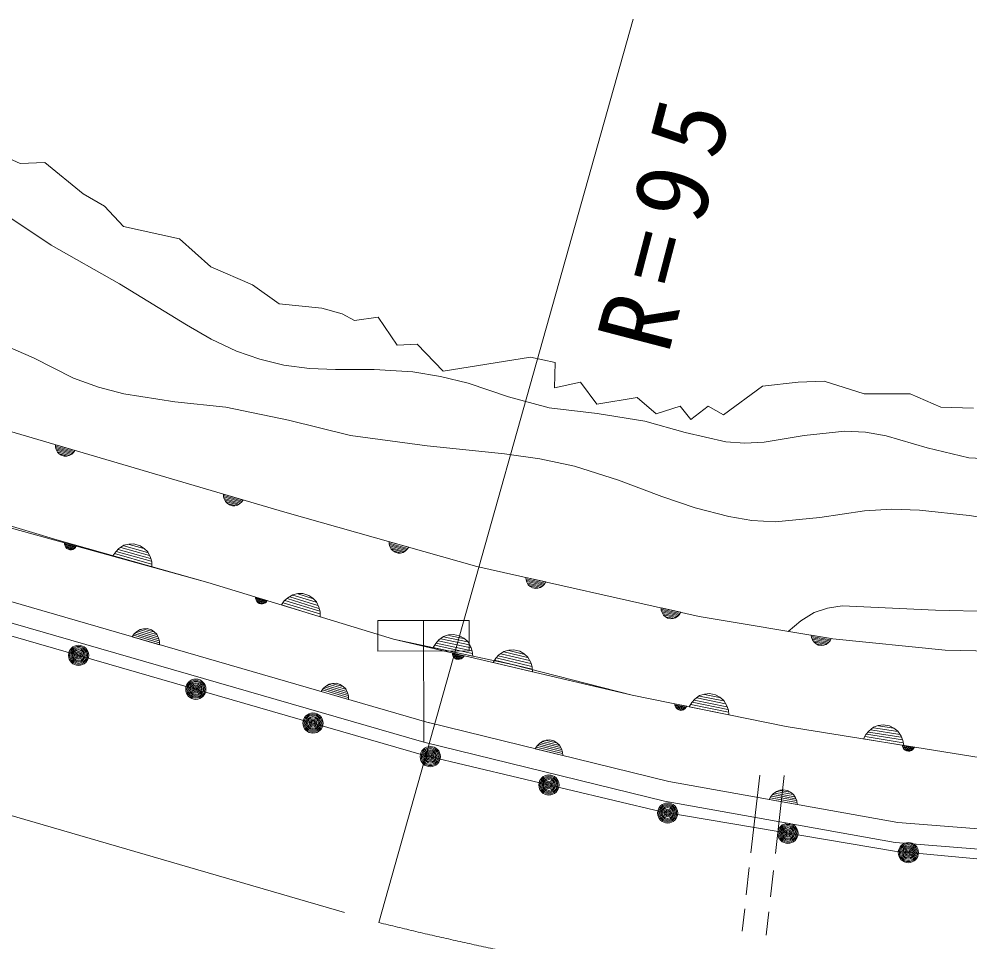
# Model space of a CAD drawing. Units: millimetres, scale not verified. Extents: x 40000 to 680000, y 20000 to 380000.
# Drawn here: x 418108 to 441550, y 266433 to 289176 of the extents above; entities that cross this region are included whole.
import ezdxf

# ---------------------------------------------------------------- set-up
doc = ezdxf.new("R2010")
doc.units = ezdxf.units.MM
doc.header["$LTSCALE"] = 1000
doc.linetypes.add('CHAIN', pattern=[18.5, 12, -1.5, 3.5, -1.5])
doc.layers.add('S-BGD', color=7, linetype='Continuous', lineweight=13)
doc.styles.add('ＭＳ ゴシック', font='')
doc.styles.get('ＭＳ ゴシック').set_extended_font_data('MS Gothic')

msp = doc.modelspace()

# ---------------------------------------------------------------- linework, layer by layer
at = {"layer": 'S-BGD'}
for p, q in [((426977, 266910), (433247, 289176)), ((417777, 285781), (418137, 285615)), ((418137, 285615), (418745, 285643)), ((418745, 285643), (419685, 284868)), ((419685, 284868), (420211, 284564)), ((417624, 284453), (418904, 283606)), ((420211, 284564), (420681, 284066)), ((420681, 284066), (422063, 283762)), ((422063, 283762), (422837, 283071)), ((418904, 283606), (420583, 282651)), ((422837, 283071), (423860, 282629)), ((420583, 282651), (422239, 281640)), ((423860, 282629), (424524, 282159)), ((424524, 282159), (425574, 282048)), ((425574, 282048), (426072, 281910)), ((426072, 281910), (426376, 281744)), ((426376, 281744), (426957, 281827)), ((426957, 281827), (427427, 281136)), ((422239, 281640), (422841, 281289)), ((418468, 280824), (417470, 281256)), ((422841, 281289), (423471, 280992)), ((427427, 281136), (427924, 281163)), ((427924, 281163), (428561, 280499)), ((423471, 280992), (424040, 280792)), ((428561, 280499), (430715, 280847)), ((430715, 280847), (431322, 280712)), ((419451, 280330), (418468, 280824)), ((424040, 280792), (424636, 280647)), ((424636, 280647), (425272, 280563)), ((431322, 280712), (431311, 280085)), ((425272, 280563), (425910, 280539)), ((425910, 280539), (426859, 280540)), ((426859, 280540), (427818, 280480)), ((427818, 280480), (428500, 280370)), ((428500, 280370), (429178, 280200)), ((420068, 280105), (419451, 280330)), ((429178, 280200), (430172, 279865)), ((431311, 280085), (431949, 280226)), ((431949, 280226), (432351, 279683)), ((435470, 279423), (436439, 280132)), ((436439, 280132), (437313, 280226)), ((437313, 280226), (437951, 280250)), ((437951, 280250), (438944, 279943)), ((428222, 271836), (400276, 279919)), ((420694, 279940), (420068, 280105)), ((421946, 279744), (420694, 279940)), ((438944, 279943), (440078, 279943)), ((440078, 279943), (440831, 279612)), ((406393, 279802), (422765, 275290)), ((423209, 279608), (421946, 279744)), ((430172, 279865), (431179, 279592)), ((432351, 279683), (433344, 279848)), ((433344, 279848), (433816, 279447)), ((428084, 271355), (400139, 279438)), ((424753, 279289), (423209, 279608)), ((431179, 279592), (432359, 279459)), ((432359, 279459), (433538, 279265)), ((433816, 279447), (434407, 279636)), ((434407, 279636), (434667, 279305)), ((434667, 279305), (435092, 279636)), ((435092, 279636), (435470, 279423)), ((440831, 279612), (441635, 279588)), ((426276, 278914), (424753, 279289)), ((433538, 279265), (434528, 278984)), ((428078, 271040), (400069, 279132)), ((417566, 279111), (424657, 277021)), ((434528, 278984), (435534, 278761)), ((437458, 278913), (438461, 279020)), ((438461, 279020), (438970, 278993)), ((438970, 278993), (439482, 278905)), ((428166, 278657), (426276, 278914)), ((435534, 278761), (435999, 278725)), ((435999, 278725), (436473, 278748)), ((436473, 278748), (437458, 278913)), ((439482, 278905), (440490, 278607)), ((419006, 278626), (419004, 278687)), ((419004, 278687), (419484, 278545)), ((419021, 278571), (419006, 278626)), ((419463, 278519), (419008, 278653)), ((419011, 278620), (419442, 278493)), ((419416, 278468), (419021, 278584)), ((419052, 278505), (419021, 278571)), ((419034, 278548), (419383, 278445)), ((419097, 278460), (419052, 278505)), ((419345, 278423), (419055, 278509)), ((419449, 278496), (419407, 278457)), ((419484, 278545), (419449, 278496)), ((430072, 278461), (428166, 278657)), ((440490, 278607), (441519, 278366)), ((419148, 278426), (419097, 278460)), ((419102, 278462), (419281, 278410)), ((419222, 278404), (419148, 278426)), ((419284, 278405), (419222, 278404)), ((419345, 278418), (419284, 278405)), ((419407, 278457), (419345, 278418)), ((430942, 278336), (430072, 278461)), ((431798, 278154), (430942, 278336)), ((441519, 278366), (442009, 278336)), ((432888, 277812), (431798, 278154)), ((433954, 277413), (432888, 277812)), ((414770, 277636), (419038, 276339)), ((423152, 277404), (423150, 277465)), ((423150, 277465), (423630, 277323)), ((423167, 277349), (423152, 277404)), ((423609, 277297), (423154, 277431)), ((423157, 277398), (423588, 277271)), ((423562, 277246), (423167, 277362)), ((423198, 277283), (423167, 277349)), ((423180, 277326), (423529, 277223)), ((423630, 277323), (423595, 277274)), ((434772, 277134), (433954, 277413)), ((423243, 277238), (423198, 277283)), ((423491, 277201), (423201, 277287)), ((423294, 277204), (423243, 277238)), ((423248, 277240), (423427, 277188)), ((423368, 277182), (423294, 277204)), ((423430, 277183), (423368, 277182)), ((423491, 277196), (423430, 277183)), ((423553, 277235), (423491, 277196)), ((423595, 277274), (423553, 277235)), ((435601, 276914), (434772, 277134)), ((439625, 277098), (438946, 277060)), ((440305, 277075), (439625, 277098)), ((424657, 277021), (429390, 275686)), ((436175, 276819), (435601, 276914)), ((437848, 276891), (436751, 276785)), ((438946, 277060), (437848, 276891)), ((441529, 276943), (440305, 277075)), ((442732, 276753), (441529, 276943)), ((436751, 276785), (436175, 276819)), ((419038, 276339), (422765, 275290)), ((419231, 276228), (419229, 276265)), ((419229, 276265), (419519, 276185)), ((419241, 276195), (419231, 276228)), ((419506, 276169), (419232, 276245)), ((419234, 276225), (419494, 276153)), ((419478, 276138), (419240, 276203)), ((419260, 276156), (419241, 276195)), ((419248, 276182), (419459, 276124)), ((419287, 276130), (419260, 276156)), ((419437, 276110), (419262, 276159)), ((419498, 276155), (419473, 276131)), ((419519, 276185), (419498, 276155)), ((420572, 276128), (420695, 276208)), ((421321, 275957), (420620, 276154)), ((420695, 276208), (420817, 276236)), ((420695, 276197), (421277, 276034)), ((420817, 276236), (420941, 276240)), ((421181, 276126), (420823, 276226)), ((420941, 276240), (421090, 276198)), ((421090, 276198), (421193, 276130)), ((427235, 276234), (427233, 276295)), ((427233, 276295), (427714, 276159)), ((427251, 276179), (427235, 276234)), ((427693, 276132), (427236, 276261)), ((427240, 276228), (427673, 276106)), ((427646, 276081), (427251, 276192)), ((427283, 276113), (427251, 276179)), ((427264, 276156), (427614, 276057)), ((427714, 276159), (427679, 276109)), ((419318, 276110), (419287, 276130)), ((419291, 276131), (419398, 276101)), ((419363, 276097), (419318, 276110)), ((419400, 276099), (419363, 276097)), ((419436, 276107), (419400, 276099)), ((419473, 276131), (419436, 276107)), ((420420, 275950), (420490, 276050)), ((421383, 275679), (420420, 275950)), ((420461, 276004), (421376, 275746)), ((420490, 276050), (420572, 276128)), ((421369, 275813), (420502, 276057)), ((420555, 276107), (421347, 275884)), ((421193, 276130), (421282, 276043)), ((421282, 276043), (421347, 275910)), ((427328, 276069), (427283, 276113)), ((427577, 276035), (427285, 276117)), ((427379, 276035), (427328, 276069)), ((427333, 276071), (427513, 276021)), ((427454, 276014), (427379, 276035)), ((427515, 276016), (427454, 276014)), ((427576, 276030), (427515, 276016)), ((427638, 276070), (427576, 276030)), ((427679, 276109), (427638, 276070)), ((421347, 275910), (421378, 275800)), ((421378, 275800), (421383, 275679)), ((429390, 275686), (434872, 274456)), ((422765, 275290), (427342, 273898)), ((422765, 275290), (427342, 273898)), ((430608, 275354), (430602, 275414)), ((430602, 275414), (431090, 275305)), ((431071, 275277), (430607, 275381)), ((430626, 275300), (430608, 275354)), ((430613, 275348), (431052, 275249)), ((431026, 275223), (430625, 275313)), ((430662, 275236), (430626, 275300)), ((430640, 275278), (430995, 275198)), ((430709, 275194), (430662, 275236)), ((430959, 275174), (430664, 275240)), ((431019, 275212), (430959, 275169)), ((431058, 275253), (431019, 275212)), ((431090, 275305), (431058, 275253)), ((424730, 274915), (424856, 274991)), ((424855, 274981), (425434, 274805)), ((424856, 274991), (424978, 275017)), ((424978, 275017), (425102, 275019)), ((425340, 274899), (424983, 275008)), ((425102, 275019), (425250, 274973)), ((430762, 275163), (430709, 275194)), ((430714, 275197), (430896, 275156)), ((430838, 275146), (430762, 275163)), ((430899, 275152), (430838, 275146)), ((430959, 275169), (430899, 275152)), ((423941, 274897), (423940, 274933)), ((423940, 274933), (424227, 274846)), ((423950, 274863), (423941, 274897)), ((424215, 274830), (423942, 274913)), ((423944, 274893), (424202, 274814)), ((424186, 274799), (423950, 274871)), ((423968, 274823), (423950, 274863)), ((423957, 274849), (424166, 274786)), ((423994, 274796), (423968, 274823)), ((424143, 274773), (423970, 274826)), ((424025, 274775), (423994, 274796)), ((423998, 274798), (424105, 274765)), ((424069, 274762), (424025, 274775)), ((424106, 274762), (424069, 274762)), ((424143, 274770), (424106, 274762)), ((424181, 274793), (424143, 274770)), ((424206, 274816), (424181, 274793)), ((424227, 274846), (424206, 274816)), ((424575, 274740), (424647, 274838)), ((424617, 274792), (425526, 274516)), ((424647, 274838), (424730, 274915)), ((425521, 274583), (424659, 274845)), ((424714, 274894), (425500, 274654)), ((425476, 274727), (424780, 274939)), ((425250, 274973), (425352, 274903)), ((425352, 274903), (425439, 274814)), ((425439, 274814), (425501, 274680)), ((425532, 274449), (424575, 274740)), ((425501, 274680), (425530, 274570)), ((425530, 274570), (425532, 274449)), ((433939, 274607), (433933, 274667)), ((433933, 274667), (434421, 274557)), ((434402, 274530), (433939, 274634)), ((433958, 274552), (433939, 274607)), ((433944, 274600), (434383, 274502)), ((434358, 274475), (433957, 274565)), ((433993, 274488), (433958, 274552)), ((433972, 274530), (434327, 274450)), ((434389, 274506), (434351, 274464)), ((434421, 274557), (434389, 274506)), ((437379, 274346), (437711, 274548)), ((437711, 274548), (438039, 274658)), ((438039, 274658), (438399, 274715)), ((438399, 274715), (440699, 274607)), ((440699, 274607), (442911, 274563)), ((426952, 274353), (429202, 274358)), ((426953, 273603), (426952, 274353)), ((428077, 274355), (428084, 271363)), ((429202, 274358), (429203, 273608)), ((434040, 274447), (433993, 274488)), ((434291, 274426), (433996, 274493)), ((434094, 274416), (434040, 274447)), ((434046, 274449), (434228, 274409)), ((434169, 274399), (434094, 274416)), ((434231, 274404), (434169, 274399)), ((434291, 274421), (434231, 274404)), ((434351, 274464), (434291, 274421)), ((434872, 274456), (438171, 273902)), ((437070, 274087), (437379, 274346)), ((420949, 274023), (421006, 274078)), ((420995, 274063), (421548, 273903)), ((421006, 274078), (421093, 274133)), ((421530, 273954), (421041, 274095)), ((421093, 274133), (421179, 274152)), ((421093, 274125), (421500, 274008)), ((421179, 274152), (421265, 274154)), ((421433, 274073), (421183, 274145)), ((421265, 274154), (421370, 274124)), ((421370, 274124), (421441, 274076)), ((421441, 274076), (421504, 274014)), ((420900, 273954), (420949, 274023)), ((421572, 273759), (420900, 273954)), ((420929, 273991), (421567, 273806)), ((421563, 273853), (420957, 274028)), ((421504, 274014), (421548, 273921)), ((421548, 273921), (421569, 273844)), ((421569, 273844), (421572, 273759)), ((427342, 273898), (430267, 273268)), ((427342, 273898), (433218, 272514)), ((428379, 273792), (428456, 273876)), ((428441, 273853), (429245, 273680)), ((428456, 273876), (428575, 273963)), ((429214, 273751), (428503, 273904)), ((428575, 273963), (428695, 273998)), ((428575, 273952), (429166, 273825)), ((428695, 273998), (428818, 274010)), ((429065, 273911), (428701, 273989)), ((428818, 274010), (428969, 273977)), ((428969, 273977), (429076, 273916)), ((429076, 273916), (429171, 273834)), ((429171, 273834), (429243, 273706)), ((437645, 273932), (437636, 273992)), ((437636, 273992), (438129, 273909)), ((438112, 273880), (437643, 273959)), ((437666, 273879), (437645, 273932)), ((437650, 273926), (438094, 273852)), ((438070, 273824), (437665, 273892)), ((437705, 273817), (437666, 273879)), ((437682, 273857), (438041, 273797)), ((437755, 273778), (437705, 273817)), ((438006, 273771), (437707, 273821)), ((438063, 273812), (438006, 273766)), ((438100, 273856), (438063, 273812)), ((438129, 273909), (438100, 273856)), ((438171, 273902), (440940, 273625)), ((429203, 273608), (426953, 273603)), ((428316, 273688), (428379, 273792)), ((429294, 273478), (428316, 273688)), ((428354, 273744), (429282, 273544)), ((429271, 273611), (428391, 273800)), ((429243, 273706), (429281, 273598)), ((429281, 273598), (429294, 273478)), ((429937, 273505), (430057, 273590)), ((430057, 273590), (430178, 273623)), ((430057, 273580), (430646, 273441)), ((430178, 273623), (430301, 273633)), ((430546, 273529), (430184, 273614)), ((430301, 273633), (430452, 273597)), ((430452, 273597), (430558, 273534)), ((437810, 273750), (437755, 273778)), ((437760, 273781), (437944, 273750)), ((437886, 273737), (437810, 273750)), ((437947, 273746), (437886, 273737)), ((438006, 273766), (437947, 273746)), ((440940, 273625), (444369, 273550)), ((428793, 273521), (428790, 273557)), ((428790, 273557), (429082, 273488)), ((429070, 273472), (428793, 273537)), ((428804, 273488), (428793, 273521)), ((428796, 273517), (429059, 273455)), ((429044, 273439), (428803, 273496)), ((428825, 273449), (428804, 273488)), ((428812, 273475), (429025, 273425)), ((428853, 273424), (428825, 273449)), ((429003, 273411), (428826, 273452)), ((428885, 273405), (428853, 273424)), ((428856, 273426), (428965, 273400)), ((428930, 273395), (428885, 273405)), ((428967, 273398), (428930, 273395)), ((429003, 273407), (428967, 273398)), ((429039, 273433), (429003, 273407)), ((429062, 273457), (429039, 273433)), ((429082, 273488), (429062, 273457)), ((429794, 273321), (429859, 273423)), ((429832, 273376), (430757, 273158)), ((429859, 273423), (429937, 273505)), ((430747, 273225), (429871, 273431)), ((429922, 273483), (430722, 273295)), ((430693, 273366), (429985, 273532)), ((430558, 273534), (430651, 273450)), ((430651, 273450), (430721, 273321)), ((430767, 273091), (429794, 273321)), ((430267, 273268), (433218, 272514)), ((430721, 273321), (430757, 273212)), ((430757, 273212), (430767, 273091)), ((425557, 272606), (425607, 272676)), ((425586, 272644), (426225, 272459)), ((425607, 272676), (425664, 272730)), ((426220, 272506), (425615, 272681)), ((425653, 272715), (426206, 272555)), ((425664, 272730), (425751, 272785)), ((426188, 272606), (425698, 272748)), ((425751, 272785), (425837, 272804)), ((425751, 272778), (426158, 272660)), ((425837, 272804), (425923, 272807)), ((426091, 272725), (425840, 272798)), ((425923, 272807), (426027, 272776)), ((426027, 272776), (426099, 272728)), ((426099, 272728), (426161, 272667)), ((426161, 272667), (426206, 272574)), ((426230, 272412), (425557, 272606)), ((426206, 272574), (426227, 272497)), ((426227, 272497), (426230, 272412)), ((433218, 272514), (437018, 271741)), ((433218, 272514), (437018, 271741)), ((434690, 272332), (434766, 272416)), ((434766, 272416), (434883, 272504)), ((435526, 272300), (434813, 272445)), ((434883, 272504), (435003, 272541)), ((434884, 272494), (435477, 272373)), ((435003, 272541), (435126, 272554)), ((435374, 272458), (435009, 272532)), ((435126, 272554), (435278, 272523)), ((435278, 272523), (435385, 272463)), ((435385, 272463), (435481, 272383)), ((434277, 272263), (434273, 272299)), ((434273, 272299), (434567, 272240)), ((434556, 272223), (434276, 272280)), ((434289, 272231), (434277, 272263)), ((434280, 272260), (434545, 272206)), ((434530, 272190), (434288, 272239)), ((434311, 272193), (434289, 272231)), ((434298, 272218), (434511, 272174)), ((434340, 272169), (434311, 272193)), ((434490, 272160), (434312, 272196)), ((434372, 272151), (434340, 272169)), ((434343, 272170), (434453, 272148)), ((434525, 272183), (434490, 272156)), ((434548, 272208), (434525, 272183)), ((434567, 272240), (434548, 272208)), ((434628, 272227), (434690, 272332)), ((435608, 272028), (434628, 272227)), ((434665, 272283), (435596, 272094)), ((435584, 272160), (434702, 272340)), ((434751, 272393), (435557, 272229)), ((435481, 272383), (435555, 272255)), ((435555, 272255), (435594, 272148)), ((434417, 272141), (434372, 272151)), ((434454, 272145), (434417, 272141)), ((434490, 272156), (434454, 272145)), ((435594, 272148), (435608, 272028)), ((434122, 270391), (428203, 271841)), ((437018, 271741), (441826, 270973)), ((437018, 271741), (441826, 270973)), ((439058, 271630), (439171, 271724)), ((439171, 271724), (439290, 271765)), ((439172, 271713), (439770, 271618)), ((439290, 271765), (439411, 271784)), ((439664, 271698), (439296, 271757)), ((439411, 271784), (439565, 271760)), ((439565, 271760), (439675, 271704)), ((439675, 271704), (439774, 271627)), ((438928, 271436), (438986, 271543)), ((438963, 271494), (439901, 271344)), ((438986, 271543), (439058, 271630)), ((439886, 271410), (438997, 271551)), ((439044, 271607), (439856, 271478)), ((439822, 271546), (439103, 271661)), ((439774, 271627), (439853, 271503)), ((439853, 271503), (439897, 271398)), ((434018, 269901), (428084, 271355)), ((430832, 271196), (430879, 271268)), ((430860, 271235), (431506, 271076)), ((430879, 271268), (430934, 271325)), ((431499, 271123), (430887, 271273)), ((430923, 271309), (431482, 271172)), ((430934, 271325), (431019, 271383)), ((431462, 271222), (430967, 271343)), ((431019, 271383), (431103, 271406)), ((431019, 271376), (431430, 271275)), ((431103, 271406), (431189, 271411)), ((431360, 271337), (431107, 271399)), ((431189, 271411), (431295, 271386)), ((431295, 271386), (431368, 271341)), ((431368, 271341), (431433, 271281)), ((431433, 271281), (431481, 271190)), ((439916, 271278), (438928, 271436)), ((439887, 271248), (439882, 271284)), ((439882, 271284), (440178, 271236)), ((440167, 271219), (439886, 271264)), ((439900, 271216), (439887, 271248)), ((439890, 271244), (440157, 271202)), ((439897, 271398), (439916, 271278)), ((440143, 271185), (439899, 271224)), ((440178, 271236), (440160, 271204)), ((433953, 269636), (428078, 271040)), ((431512, 271030), (430832, 271196)), ((431481, 271190), (431506, 271114)), ((431506, 271114), (431512, 271030)), ((439924, 271179), (439900, 271216)), ((439910, 271203), (440125, 271169)), ((439954, 271156), (439924, 271179)), ((440104, 271153), (439925, 271182)), ((439987, 271139), (439954, 271156)), ((439957, 271158), (440067, 271140)), ((440033, 271132), (439987, 271139)), ((440069, 271137), (440033, 271132)), ((440105, 271150), (440069, 271137)), ((440139, 271178), (440105, 271150)), ((440160, 271204), (440139, 271178)), ((436367, 270547), (436151, 268628)), ((436969, 270535), (436753, 268612)), ((439772, 269381), (434122, 270391)), ((436644, 270021), (436696, 270082)), ((436686, 270066), (437252, 269964)), ((436696, 270082), (436776, 270145)), ((437229, 270013), (436728, 270102)), ((436776, 270145), (436860, 270173)), ((436777, 270138), (437194, 270064)), ((436860, 270173), (436945, 270185)), ((437120, 270121), (436864, 270167)), ((436945, 270185), (437052, 270165)), ((437052, 270165), (437128, 270125)), ((437128, 270125), (437197, 270070)), ((437197, 270070), (437250, 269982)), ((439708, 268884), (434018, 269901)), ((436602, 269947), (436644, 270021)), ((437291, 269824), (436602, 269947)), ((436627, 269987), (437282, 269870)), ((437272, 269916), (436652, 270027)), ((437250, 269982), (437280, 269908)), ((437280, 269908), (437291, 269824)), ((439687, 268667), (433953, 269636)), ((445345, 268940), (439772, 269381)), ((445325, 268440), (439708, 268884)), ((445323, 268144), (439687, 268667)), ((436034, 267594), (436110, 268270)), ((436705, 268192), (436633, 267549)), ((435934, 266702), (435996, 267252)), ((436591, 267175), (436526, 266603))]:
    msp.add_line(p, q, dxfattribs=at)
at = {"layer": 'S-BGD', "linetype": 'CHAIN'}
msp.add_line((361314, 286003), (426977, 266910), dxfattribs=at)
at = {"layer": 'S-BGD'}
for centre, radius in [((419576, 273496), 249), ((419576, 273496), 220), ((419576, 273496), 191), ((419576, 273496), 161), ((419576, 273496), 132), ((419576, 273496), 97.5), ((419576, 273496), 67.5), ((419576, 273496), 38.7), ((419576, 273496), 7.5), ((422465, 272661), 249), ((422465, 272661), 220), ((422465, 272661), 191), ((422465, 272661), 161), ((422465, 272661), 132), ((422465, 272661), 97.5), ((422465, 272661), 67.5), ((422465, 272661), 38.7), ((422465, 272661), 7.5), ((425354, 271827), 249), ((425354, 271827), 220), ((425354, 271827), 191), ((425354, 271827), 161), ((425354, 271827), 132), ((425354, 271827), 97.5), ((425354, 271827), 67.5), ((425354, 271827), 38.7), ((425354, 271827), 7.5), ((428246, 271000), 249), ((428246, 271000), 220), ((428246, 271000), 191), ((428246, 271000), 161), ((428246, 271000), 132), ((428246, 271000), 97.5), ((428246, 271000), 67.5), ((428246, 271000), 38.7), ((428246, 271000), 7.5), ((431170, 270301), 249), ((431170, 270301), 220), ((431170, 270301), 191), ((431170, 270301), 161), ((431170, 270301), 132), ((431170, 270301), 97.5), ((431170, 270301), 67.5), ((431170, 270301), 38.7), ((431170, 270301), 7.5), ((434097, 269611), 249), ((434097, 269611), 220), ((434097, 269611), 191), ((434097, 269611), 161), ((434097, 269611), 132), ((434097, 269611), 97.5), ((434097, 269611), 67.5), ((434097, 269611), 38.7), ((434097, 269611), 7.5), ((437062, 269110), 249), ((437062, 269110), 220), ((437062, 269110), 191), ((437062, 269110), 161), ((437062, 269110), 132), ((437062, 269110), 97.5), ((437062, 269110), 67.5), ((437062, 269110), 38.7), ((437062, 269110), 7.5), ((440031, 268635), 249), ((440031, 268635), 220), ((440031, 268635), 191), ((440031, 268635), 161), ((440031, 268635), 132), ((440031, 268635), 97.5), ((440031, 268635), 67.5), ((440031, 268635), 38.7), ((440031, 268635), 7.5)]:
    msp.add_circle(centre, radius, dxfattribs=at)
at = {"layer": 'S-BGD', "linetype": 'CHAIN'}
msp.add_arc((449586, 359181), 95000, 256.23184, 274.377, dxfattribs=at)

# ---------------------------------------------------------------- texts
at = {"layer": 'S-BGD', "insert": (434137, 280873), "char_height": 1833, "attachment_point": 7, "rotation": 75.4, "style": 'ＭＳ ゴシック'}
msp.add_mtext('\\T1.32;R=95', dxfattribs=at)

doc.saveas('drawing.dxf')
